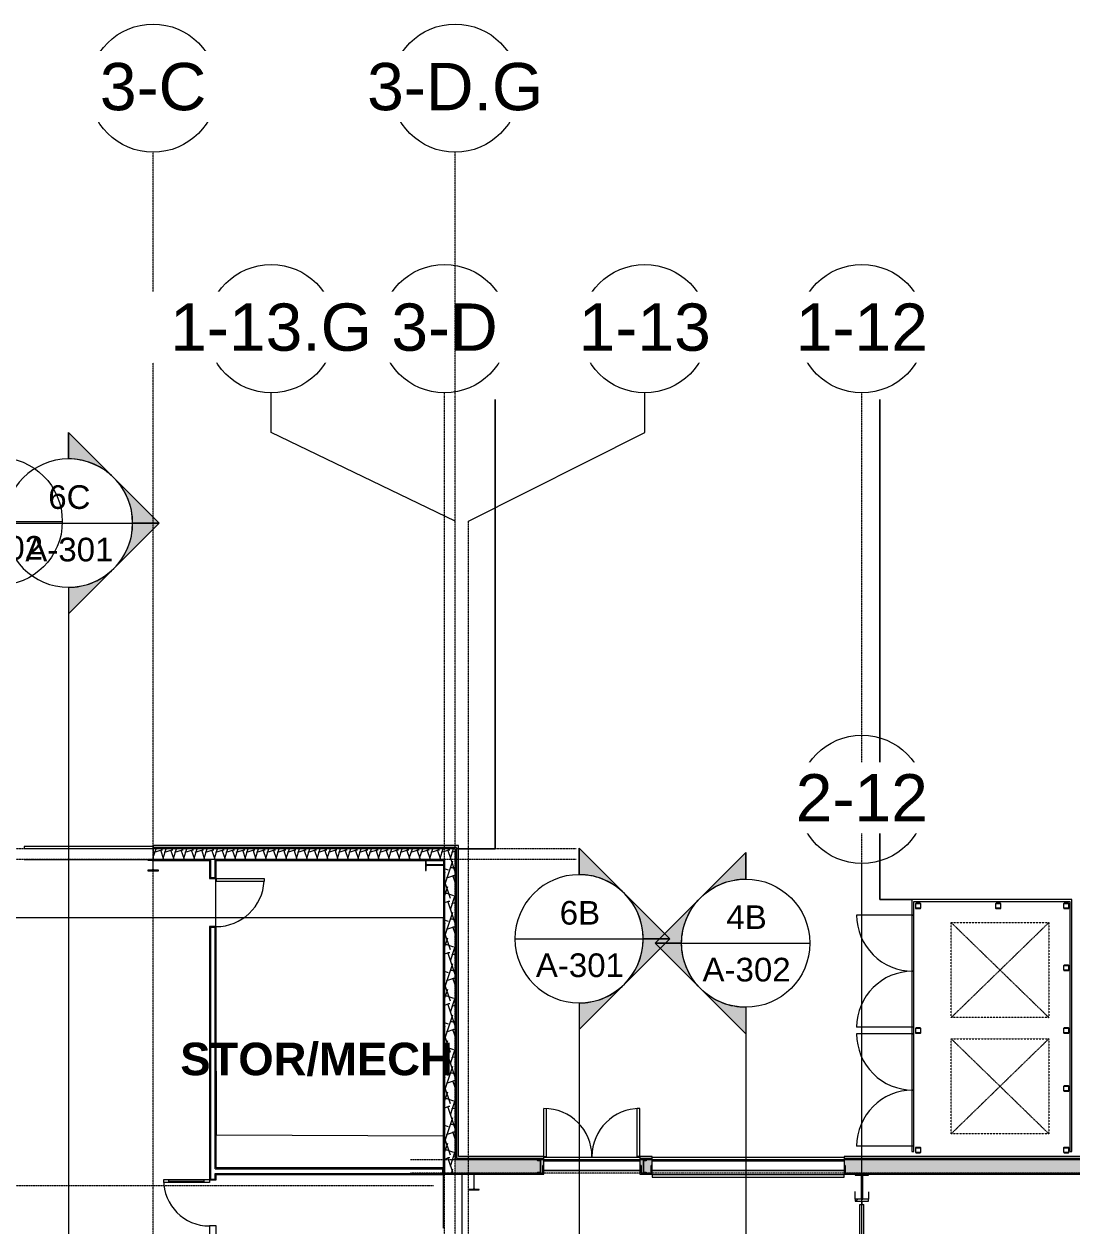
# Model space of a CAD drawing. Header units: inches. Extents: x 25369 to 33163, y -23509 to -20274.
# Drawn here: x 28390 to 29174, y -21174 to -20274 of the extents above; entities that cross this region are included whole.
import ezdxf

# ---------------------------------------------------------------- set-up
doc = ezdxf.new("R2010")
doc.units = ezdxf.units.IN
doc.header["$MEASUREMENT"] = 0
doc.linetypes.add('Grid Line 1_2_', pattern=[0.875, 0.5, -0.125, 0.125, -0.125])
doc.linetypes.add('Hidden 1_8_', pattern=[0.1875, 0.125, -0.0625])
for name, color, linetype, lineweight in [('A-AREA', 32, 'Continuous', 9), ('A-DETL-HDLN', 90, 'Hidden 1_8_', 9), ('A-DOOR', 31, 'Continuous', 9), ('A-DOOR-GLAZ', 31, 'Continuous', 15), ('A-FLOR', 192, 'Continuous', 9), ('A-FLOR-HRAL', 11, 'Continuous', 9), ('A-WALL', 113, 'Continuous', 9), ('A-WALL-PATT', 111, 'Continuous', 25), ('C-TOPO', 7, 'Continuous', 9), ('EOP-PR', 4, 'Continuous', 13), ('G-ANNO-SYMB', 111, 'Continuous', 9), ('I-WALL', 2, 'Continuous', 9), ('L-SITE-WALL', 31, 'Continuous', 9), ('M-AREA-IDEN', 171, 'Continuous', 9), ('S-BEAM', 12, 'Continuous', 9), ('S-COLS', 52, 'Continuous', 9), ('S-GRID', 1, 'Continuous', 9), ('S-GRID-IDEN', 1, 'Continuous', 9)]:
    doc.layers.add(name, color=color, linetype=linetype, lineweight=lineweight)
doc.styles.add('Arial', font='arial.ttf', dxfattribs={"height": 35.407186})
doc.styles.add('Arial_1', font='arial.ttf', dxfattribs={"height": 17.703593})
doc.styles.add('Arial_B', font='arialbd.ttf', dxfattribs={"height": 24.354149})
pattern_1 = [(161.57, (5932.064, 0.96), (-7.6802237, -0.0009796), [0, -54.643, 6.067, 0]), (18.43, (5930.144, 0.96), (-7.6802237, 0.0009796), [0, -54.643, 6.067, 0]), (108.43, (5932.064, 0.96), (3.8382953, -19.20136532), [18.211, -42.499]), (71.57, (5930.144, 0.96), (3.8382953, 19.20136532), [18.211, -42.499])]
pattern_2 = [(0, (5931.104, 0), (0, 24), []), (90, (5931.104, 0), (-24, 1e-15), [])]
pattern_3 = [(45, (5931.104, 0), (-19.00703, 19.00703), []), (45, (5931.104, 28.8), (-19.00703, 19.00703), [])]
pattern_4 = [(0, (5931.104, 0), (61.44, 15.36), [2.534, -43.546, 2.534, -43.546, -245.76]), (0, (5931.104, 0), (61.44, 15.36), [-92.16, 2.534, -89.626, 2.534, -43.546, -107.52]), (0, (5931.104, 0), (61.44, 15.36), [-230.4, 2.534, -28.186, 2.534, -74.266]), (120, (5954.144, 7.68), (-44.02215, 45.528601), [2.534, -43.546, 2.534, -43.546, -245.76]), (120, (5954.144, 7.68), (-44.02215, 45.528601), [-92.16, 2.534, -89.626, 2.534, -43.546, -107.52]), (120, (5954.144, 7.68), (-44.02215, 45.528601), [-230.4, 2.534, -28.186, 2.534, -74.266]), (240, (5961.824, 38.4), (-17.41785, -60.888601), [2.534, -43.546, 2.534, -43.546, -245.76]), (240, (5961.824, 38.4), (-17.41785, -60.888601), [-92.16, 2.534, -89.626, 2.534, -43.546, -107.52]), (240, (5961.824, 38.4), (-17.41785, -60.888601), [-230.4, 2.534, -28.186, 2.534, -74.266])]
pattern_5 = [(225, (29016.994, -22360.053), (19.00703, -19.00703), []), (225, (29016.994, -22388.853), (19.00703, -19.00703), [])]

# ---------------------------------------------------------------- blocks, each defined once
blk = doc.blocks.new('Struct_Xcel_Sports Complex_rvt-2-Overall Floor Plan')
at = {"layer": 'A-FLOR', "color": 8}
for p, q in [((22602.62, -21105.85), (22602.22, -20913.62)), ((22772.64, -21106.56), (22602.62, -21105.85)), ((22847.77, -21132.3), (22919.77, -21132.3)), ((22928.77, -21132.3), (23072.77, -21132.3))]:
    blk.add_line(p, q, dxfattribs=at)
at = {"layer": 'L-SITE-WALL', "color": 8}
for p, q in [((22847.77, -21124.3), (22919.77, -21124.3)), ((22928.77, -21124.3), (23072.77, -21124.3)), ((22919.77, -21132.3), (22847.77, -21132.3)), ((23072.77, -21132.3), (22928.77, -21132.3))]:
    blk.add_line(p, q, dxfattribs=at)
blk = doc.blocks.new('Single-Glass 1 - 2_  10 7_16_ x96_-1573759-Overall Floor Plan')
at = {"layer": 'A-DOOR', "color": 7, "lineweight": 13}
for p, q in [((15.21875, 32.875), (15.21875, 36.875)), ((17.21875, 36.875), (15.21875, 36.875)), ((17.21875, 32.875), (17.21875, 36.875)), ((15.21875, 32.875), (17.21875, 32.875)), ((15.21875, 6.4375), (17.21875, 6.4375)), ((15.21875, 2.4375), (15.21875, 6.4375)), ((17.21875, 2.4375), (15.21875, 2.4375)), ((17.21875, 2.4375), (17.21875, 6.4375))]:
    blk.add_line(p, q, dxfattribs=at)
at = {"layer": 'A-DOOR', "color": 8}
for p, q in [((15.21875, 6.4375), (15.21875, 32.875)), ((17.21875, 6.4375), (17.21875, 32.875))]:
    blk.add_line(p, q, dxfattribs=at)
blk.add_arc((17.21875, 2.4375), 34.4375, 90, 180, dxfattribs=at)
at = {"layer": 'A-DOOR-GLAZ', "color": 7, "lineweight": 13}
blk.add_line((16.21875, 32.875), (16.21875, 6.4375), dxfattribs=at)
blk = doc.blocks.new('Single-Flush - 36_ x 84_-1318930-Overall Floor Plan')
at = {"layer": 'A-DOOR', "color": 7, "lineweight": 13}
for p, q in [((16, -2.44), (16, -38.45)), ((18, -2.44), (16, -2.44)), ((18, -2.44), (18, -38.45)), ((18, -38.45), (16, -38.45))]:
    blk.add_line(p, q, dxfattribs=at)
at = {"layer": 'A-DOOR', "color": 8}
blk.add_arc((18, -2.44), 36.07, 180, 266.82115, dxfattribs=at)
blk = doc.blocks.new('Double-Flush - 72_ x 96_-983185-Overall Floor Plan')
at = {"layer": 'A-DOOR', "color": 7, "lineweight": 13}
for p, q in [((-36, -6.63), (-36, -42.63)), ((-36, -6.63), (-34, -6.63)), ((-34, -6.63), (-34, -42.63)), ((34, -6.63), (34, -42.57)), ((36, -6.63), (34, -6.63)), ((36, -6.63), (36, -42.63)), ((-36, -42.63), (-34, -42.63))]:
    blk.add_line(p, q, dxfattribs=at)
at = {"layer": 'A-DOOR', "color": 8}
for centre, start, end in [((-36, -6.63), 270, 360), ((36, -6.63), 180, 270)]:
    blk.add_arc(centre, 36, start, end, dxfattribs=at)
blk = doc.blocks.new('overhead door - one-983186-Overall Floor Plan')
at = {"layer": 'A-DOOR', "color": 7, "lineweight": 13}
for p, q in [((72, -7), (-72, -7)), ((-72, -7), (-72, -8.75)), ((-72, -8.75), (72, -8.75)), ((72, -8.75), (72, -7))]:
    blk.add_line(p, q, dxfattribs=at)
blk = doc.blocks.new('Top Rail Type - Top Rail_Internal_-939601-Overall Floor Plan')
at = {"layer": 'A-FLOR-HRAL', "color": 8}
for p, q in [((23084.37, -21157.7), (23087.41, -21157.7)), ((23084.37, -21253.73), (23084.37, -21157.7)), ((23087.41, -21255.66), (23087.41, -21157.7))]:
    blk.add_line(p, q, dxfattribs=at)
blk = doc.blocks.new('dumpster door - one-1001559-Overall Floor Plan')
at = {"layer": 'A-DOOR', "color": 7, "lineweight": 13}
for p, q in [((-42, 0.5), (42, 0.5)), ((-42, 0), (-42, -42)), ((42, 0), (42, -42)), ((42, -0.5), (-42, -0.5))]:
    blk.add_line(p, q, dxfattribs=at)
for centre, start, end in [((-42, 0), 270, 0), ((42, 0), 180, 270)]:
    blk.add_arc(centre, 42, start, end, dxfattribs=at)
blk = doc.blocks.new('HSS-Hollow Structural Section-Column - HSS4X4X1_4-1001889-Overall Floor Plan')
at = {"layer": 'S-COLS'}
h = blk.add_hatch(dxfattribs=at)
h.set_pattern_fill('FP_23', color=8, style=0, pattern_type=2)
h.set_pattern_definition([(225, (29059.09, -21116.928), (19.00703, -19.00703), []), (225, (29059.09, -21145.728), (19.00703, -19.00703), [])])
h.paths.add_polyline_path([(-1.53, 2), (-1.86, 1.86), (-2, 1.53), (-2, -1.53), (-1.86, -1.86), (-1.53, -2), (1.53, -2), (1.86, -1.86), (2, -1.53), (2, 1.53), (1.86, 1.86), (1.53, 2)], flags=0)
h.paths.add_polyline_path([(-1.53, 1.77), (1.7, 1.7), (1.77, 1.53), (1.7, -1.7), (1.53, -1.77), (-1.7, -1.7), (-1.77, -1.53), (-1.7, 1.7)], flags=0)
at = {"layer": 'S-COLS', "color": 7, "lineweight": 13}
for p, q in [((-2, 1.53), (-2, -1.53)), ((-1.77, -1.53), (-1.77, 1.53)), ((1.53, 2), (-1.53, 2)), ((-1.53, 1.77), (1.53, 1.77)), ((1.77, 1.53), (1.77, -1.53)), ((2, -1.53), (2, 1.53)), ((1.53, -1.77), (-1.53, -1.77)), ((-1.53, -2), (1.53, -2))]:
    blk.add_line(p, q, dxfattribs=at)
for centre, radius, start, end in [((-1.53, 1.53), 0.466, 90, 180), ((-1.53, 1.53), 0.233, 90, 180), ((1.53, 1.53), 0.466, 360, 90), ((1.53, 1.53), 0.233, 0, 90), ((-1.53, -1.53), 0.466, 180, 270), ((-1.53, -1.53), 0.233, 180, 270), ((1.53, -1.53), 0.233, 270, 360), ((1.53, -1.53), 0.466, 270, 360)]:
    blk.add_arc(centre, radius, start, end, dxfattribs=at)
blk = doc.blocks.new('HSS-Hollow Structural Section-Column - HSS4X4X1_4-V17-Overall Floor Plan')
at = {"layer": 'S-COLS', "color": 7, "lineweight": 13}
for p, q in [((-2, 1.534), (-2, -1.534)), ((-1.767, -1.534), (-1.767, 1.534)), ((1.534, 2), (-1.534, 2)), ((-1.534, 1.767), (1.534, 1.767)), ((1.767, 1.534), (1.767, -1.534)), ((2, -1.534), (2, 1.534)), ((1.534, -1.767), (-1.534, -1.767)), ((-1.534, -2), (1.534, -2))]:
    blk.add_line(p, q, dxfattribs=at)
for centre, radius, start, end in [((-1.534, 1.534), 0.466, 90, 180), ((-1.534, 1.534), 0.233, 90, 180), ((1.534, 1.534), 0.466, 360, 90), ((1.534, 1.534), 0.233, 0, 90), ((-1.534, -1.534), 0.466, 180, 270), ((-1.534, -1.534), 0.233, 180, 270), ((1.534, -1.534), 0.233, 270, 360), ((1.534, -1.534), 0.466, 270, 360)]:
    blk.add_arc(centre, radius, start, end, dxfattribs=at)
blk = doc.blocks.new('HSS-Hollow Structural Section-Column - HSS4X4X1_4-V18-Overall Floor Plan')
at = {"layer": 'S-COLS', "color": 7, "lineweight": 13}
for p, q in [((-2, 1.534), (-2, -1.534)), ((-1.767, -1.534), (-1.767, 1.534)), ((1.534, 2), (-1.534, 2)), ((-1.534, 1.767), (1.534, 1.767)), ((1.767, 1.534), (1.767, -1.534)), ((2, -1.534), (2, 1.534)), ((1.534, -1.767), (-1.534, -1.767)), ((-1.534, -2), (1.534, -2))]:
    blk.add_line(p, q, dxfattribs=at)
for centre, radius, start, end in [((-1.534, 1.534), 0.466, 90, 180), ((-1.534, 1.534), 0.233, 90, 180), ((1.534, 1.534), 0.466, 360, 90), ((1.534, 1.534), 0.233, 0, 90), ((-1.534, -1.534), 0.466, 180, 270), ((-1.534, -1.534), 0.233, 180, 270), ((1.534, -1.534), 0.233, 270, 360), ((1.534, -1.534), 0.466, 270, 360)]:
    blk.add_arc(centre, radius, start, end, dxfattribs=at)
blk = doc.blocks.new('HSS-Hollow Structural Section-Column - HSS4X4X1_4-V19-Overall Floor Plan')
at = {"layer": 'S-COLS', "color": 7, "lineweight": 13}
for p, q in [((-2, 1.534), (-2, -1.534)), ((-1.767, -1.534), (-1.767, 1.534)), ((1.534, 2), (-1.534, 2)), ((-1.534, 1.767), (1.534, 1.767)), ((1.767, 1.534), (1.767, -1.534)), ((2, -1.534), (2, 1.534)), ((1.534, -1.767), (-1.534, -1.767)), ((-1.534, -2), (1.534, -2))]:
    blk.add_line(p, q, dxfattribs=at)
for centre, radius, start, end in [((-1.534, 1.534), 0.466, 90, 180), ((-1.534, 1.534), 0.233, 90, 180), ((1.534, 1.534), 0.466, 360, 90), ((1.534, 1.534), 0.233, 0, 90), ((-1.534, -1.534), 0.466, 180, 270), ((-1.534, -1.534), 0.233, 180, 270), ((1.534, -1.534), 0.233, 270, 360), ((1.534, -1.534), 0.466, 270, 360)]:
    blk.add_arc(centre, radius, start, end, dxfattribs=at)
blk = doc.blocks.new('HSS-Hollow Structural Section-Column - HSS4X4X1_4-V20-Overall Floor Plan')
at = {"layer": 'S-COLS', "color": 7, "lineweight": 13}
for p, q in [((-2, 1.534), (-2, -1.534)), ((-1.767, -1.534), (-1.767, 1.534)), ((1.534, 2), (-1.534, 2)), ((-1.534, 1.767), (1.534, 1.767)), ((1.767, 1.534), (1.767, -1.534)), ((2, -1.534), (2, 1.534)), ((1.534, -1.767), (-1.534, -1.767)), ((-1.534, -2), (1.534, -2))]:
    blk.add_line(p, q, dxfattribs=at)
for centre, radius, start, end in [((-1.534, 1.534), 0.466, 90, 180), ((-1.534, 1.534), 0.233, 90, 180), ((1.534, 1.534), 0.466, 360, 90), ((1.534, 1.534), 0.233, 0, 90), ((-1.534, -1.534), 0.466, 180, 270), ((-1.534, -1.534), 0.233, 180, 270), ((1.534, -1.534), 0.233, 270, 360), ((1.534, -1.534), 0.466, 270, 360)]:
    blk.add_arc(centre, radius, start, end, dxfattribs=at)
blk = doc.blocks.new('HSS-Hollow Structural Section-Column - HSS4X4X1_4-V21-Overall Floor Plan')
at = {"layer": 'S-COLS'}
h = blk.add_hatch(dxfattribs=at)
h.set_pattern_fill('FP_24', color=8, style=0, pattern_type=2)
h.set_pattern_definition([(225, (29170.09, -20934.178), (19.00703, -19.00703), []), (225, (29170.09, -20962.978), (19.00703, -19.00703), [])])
h.paths.add_polyline_path([(-1.53, 2), (-1.86, 1.86), (-2, 1.53), (-2, -1.53), (-1.86, -1.86), (-1.53, -2), (1.53, -2), (1.86, -1.86), (2, -1.53), (2, 1.53), (1.86, 1.86), (1.53, 2)], flags=0)
h.paths.add_polyline_path([(-1.53, 1.77), (1.7, 1.7), (1.77, 1.53), (1.7, -1.7), (1.53, -1.77), (-1.7, -1.7), (-1.77, -1.53), (-1.7, 1.7)], flags=0)
at = {"layer": 'S-COLS', "color": 7, "lineweight": 13}
for p, q in [((-2, 1.53), (-2, -1.53)), ((-1.77, -1.53), (-1.77, 1.53)), ((1.53, 2), (-1.53, 2)), ((-1.53, 1.77), (1.53, 1.77)), ((1.77, 1.53), (1.77, -1.53)), ((2, -1.53), (2, 1.53)), ((1.53, -1.77), (-1.53, -1.77)), ((-1.53, -2), (1.53, -2))]:
    blk.add_line(p, q, dxfattribs=at)
for centre, radius, start, end in [((-1.53, 1.53), 0.466, 90, 180), ((-1.53, 1.53), 0.233, 90, 180), ((1.53, 1.53), 0.466, 360, 90), ((1.53, 1.53), 0.233, 0, 90), ((-1.53, -1.53), 0.466, 180, 270), ((-1.53, -1.53), 0.233, 180, 270), ((1.53, -1.53), 0.233, 270, 360), ((1.53, -1.53), 0.466, 270, 360)]:
    blk.add_arc(centre, radius, start, end, dxfattribs=at)
blk = doc.blocks.new('HSS-Hollow Structural Section-Column - HSS4X4X1_4-V22-Overall Floor Plan')
at = {"layer": 'S-COLS', "color": 7, "lineweight": 13}
for p, q in [((-2, 1.534), (-2, -1.534)), ((-1.767, -1.534), (-1.767, 1.534)), ((1.534, 2), (-1.534, 2)), ((-1.534, 1.767), (1.534, 1.767)), ((1.767, 1.534), (1.767, -1.534)), ((2, -1.534), (2, 1.534)), ((1.534, -1.767), (-1.534, -1.767)), ((-1.534, -2), (1.534, -2))]:
    blk.add_line(p, q, dxfattribs=at)
for centre, radius, start, end in [((-1.534, 1.534), 0.466, 90, 180), ((-1.534, 1.534), 0.233, 90, 180), ((1.534, 1.534), 0.466, 360, 90), ((1.534, 1.534), 0.233, 0, 90), ((-1.534, -1.534), 0.466, 180, 270), ((-1.534, -1.534), 0.233, 180, 270), ((1.534, -1.534), 0.233, 270, 360), ((1.534, -1.534), 0.466, 270, 360)]:
    blk.add_arc(centre, radius, start, end, dxfattribs=at)
blk = doc.blocks.new('HSS-Hollow Structural Section-Column - HSS4X4X1_4-V23-Overall Floor Plan')
at = {"layer": 'S-COLS'}
h = blk.add_hatch(dxfattribs=at)
h.set_pattern_fill('FP_25', color=8, style=0, pattern_type=2)
h.set_pattern_definition([(225, (29170.09, -20980.553), (19.00703, -19.00703), []), (225, (29170.09, -21009.353), (19.00703, -19.00703), [])])
h.paths.add_polyline_path([(-1.53, 2), (-1.86, 1.86), (-2, 1.53), (-2, -1.53), (-1.86, -1.86), (-1.53, -2), (1.53, -2), (1.86, -1.86), (2, -1.53), (2, 1.53), (1.86, 1.86), (1.53, 2)], flags=0)
h.paths.add_polyline_path([(1.53, 1.77), (1.7, 1.7), (1.77, 1.53), (1.7, -1.7), (1.53, -1.77), (-1.7, -1.7), (-1.77, -1.53), (-1.7, 1.7), (-1.53, 1.77)], flags=0)
at = {"layer": 'S-COLS', "color": 7, "lineweight": 13}
for p, q in [((-2, 1.53), (-2, -1.53)), ((-1.77, -1.53), (-1.77, 1.53)), ((1.53, 2), (-1.53, 2)), ((-1.53, 1.77), (1.53, 1.77)), ((1.77, 1.53), (1.77, -1.53)), ((2, -1.53), (2, 1.53)), ((1.53, -1.77), (-1.53, -1.77)), ((-1.53, -2), (1.53, -2))]:
    blk.add_line(p, q, dxfattribs=at)
for centre, radius, start, end in [((-1.53, 1.53), 0.466, 90, 180), ((-1.53, 1.53), 0.233, 90, 180), ((1.53, 1.53), 0.466, 360, 90), ((1.53, 1.53), 0.233, 0, 90), ((-1.53, -1.53), 0.466, 180, 270), ((-1.53, -1.53), 0.233, 180, 270), ((1.53, -1.53), 0.233, 270, 360), ((1.53, -1.53), 0.466, 270, 360)]:
    blk.add_arc(centre, radius, start, end, dxfattribs=at)
blk = doc.blocks.new('HSS-Hollow Structural Section-Column - HSS4X4X1_4-V24-Overall Floor Plan')
at = {"layer": 'S-COLS', "color": 7, "lineweight": 13}
for p, q in [((-2, 1.534), (-2, -1.534)), ((-1.767, -1.534), (-1.767, 1.534)), ((1.534, 2), (-1.534, 2)), ((-1.534, 1.767), (1.534, 1.767)), ((1.767, 1.534), (1.767, -1.534)), ((2, -1.534), (2, 1.534)), ((1.534, -1.767), (-1.534, -1.767)), ((-1.534, -2), (1.534, -2))]:
    blk.add_line(p, q, dxfattribs=at)
for centre, radius, start, end in [((-1.534, 1.534), 0.466, 90, 180), ((-1.534, 1.534), 0.233, 90, 180), ((1.534, 1.534), 0.466, 360, 90), ((1.534, 1.534), 0.233, 0, 90), ((-1.534, -1.534), 0.466, 180, 270), ((-1.534, -1.534), 0.233, 180, 270), ((1.534, -1.534), 0.233, 270, 360), ((1.534, -1.534), 0.466, 270, 360)]:
    blk.add_arc(centre, radius, start, end, dxfattribs=at)
blk = doc.blocks.new('columns and girder2 - one-V33-Overall Floor Plan')
at = {"layer": 'S-BEAM'}
h = blk.add_hatch(dxfattribs=at)
h.set_pattern_fill('FP_35', color=8, style=0, pattern_type=2)
h.set_pattern_definition(pattern_5)
h.paths.add_polyline_path([(-5, -0.5), (-5, -2), (5, -2), (5, -0.5)], flags=0)
h.paths.add_polyline_path([(-5, -17.03), (-5, -18.55), (5, -18.55), (5, -17.03)], flags=0)
h.paths.add_polyline_path([(5, -1204.89), (-5, -1204.89), (-5, -1206.4), (5, -1206.4)], flags=0)
h.paths.add_polyline_path([(5, -1224.25), (-5, -1224.25), (-5, -1225), (5, -1225)], flags=0)
h = blk.add_hatch(dxfattribs=at)
h.set_pattern_fill('FP_35', color=8, style=0, pattern_type=2)
h.set_pattern_definition(pattern_5)
h.paths.add_polyline_path([(0.62, -2), (-0.63, -2), (-0.63, -17.03), (0.62, -17.03)], flags=0)
h.paths.add_polyline_path([(-0.63, -1206.4), (-0.63, -1224.25), (0.62, -1224.25), (0.62, -1206.4)], flags=0)
at = {"layer": 'S-BEAM', "color": 7, "lineweight": 13}
for p, q in [((5, -1204.89), (-5, -1204.89)), ((-5, -1204.89), (-5, -1206.4)), ((5, -1206.4), (5, -1204.89)), ((-5, -1206.4), (5, -1206.4)), ((0.62, -1206.4), (-0.63, -1206.4)), ((-0.63, -1206.4), (-0.63, -1224.25)), ((0.62, -1224.25), (0.62, -1206.4)), ((5, -1224.25), (-5, -1224.25)), ((-5, -1224.25), (-5, -1225)), ((-0.63, -1224.25), (0.62, -1224.25)), ((5, -1225), (5, -1224.25))]:
    blk.add_line(p, q, dxfattribs=at)
at = {"layer": 'S-BEAM', "color": 8}
for p, q in [((-5, -1211.89), (-5, -1206.4)), ((5, -1206.4), (5, -1212.01))]:
    blk.add_line(p, q, dxfattribs=at)
blk = doc.blocks.new('Girt_C - 8_D-1405501-Overall Floor Plan')
at = {"layer": 'S-BEAM', "color": 8}
for p, q in [((22555.27, -20891.55), (22458.52, -20891.55)), ((22458.52, -20899.55), (22551.14, -20899.55))]:
    blk.add_line(p, q, dxfattribs=at)
blk = doc.blocks.new('Grid - Grid Head - Circle-14747-Overall Floor Plan')
at = {"layer": 'S-GRID-IDEN'}
blk.add_circle((0, 0), 0.25, dxfattribs=at)
blk = doc.blocks.new('Section - Section Head - Filled-1526-Overall Floor Plan')
at = {"layer": 'G-ANNO-SYMB'}
h = blk.add_hatch(color=256, dxfattribs=at)
edge = h.paths.add_edge_path(flags=0)
edge.add_line((-0.4268, 0.1768), (-0.25, 0.3536))
edge.add_line((-0.25, 0.3536), (-0.25, 0.25))
edge.add_arc((-0.25, 0), 0.25, 90, 135)
h = blk.add_hatch(color=256, dxfattribs=at)
edge = h.paths.add_edge_path(flags=0)
edge.add_arc((-0.25, 0), 0.25, 45, 90)
edge.add_line((-0.25, 0.25), (-0.25, 0.3536))
edge.add_line((-0.25, 0.3536), (-0.0732, 0.1768))
h = blk.add_hatch(color=256, dxfattribs=at)
edge = h.paths.add_edge_path(flags=0)
edge.add_arc((-0.25, 0), 0.2503, 137.9216, 180)
edge.add_line((-0.5003, 0), (-0.6036, 0))
edge.add_line((-0.6036, 0), (-0.4358, 0.1678))
h = blk.add_hatch(color=256, dxfattribs=at)
edge = h.paths.add_edge_path(flags=0)
edge.add_line((-0.0642, 0.1678), (0.1036, 0))
edge.add_line((0.1036, 0), (0.0003, 0))
edge.add_arc((-0.25, 0), 0.2503, 0, 42.0784)
for p, q in [((-0.25, 0.3536), (-0.6036, 0)), ((-0.25, 0.3536), (-0.4268, 0.1768)), ((-0.25, 0.3536), (0.1036, 0)), ((-0.25, 0.25), (-0.25, 0.3536)), ((-0.0732, 0.1768), (-0.25, 0.3536)), ((-0.25, 0.3536), (-0.25, 0.25)), ((-0.4358, 0.1678), (-0.6036, 0)), ((0.1036, 0), (-0.0642, 0.1678)), ((-0.6036, 0), (-0.5003, 0)), ((0.0003, 0), (0.1036, 0)), ((-0.5, 0), (-0.6036, 0)), ((0, 0), (0.1036, 0))]:
    blk.add_line(p, q, dxfattribs=at)
for radius, start, end in [(0.25, 360, 180), (0.25, 90, 135), (0.25, 45, 90), (0.2503, 137.9216, 180), (0.2503, 0, 42.0784), (0.25, 180, 360)]:
    blk.add_arc((-0.25, 0), radius, start, end, dxfattribs=at)

msp = doc.modelspace()

# ---------------------------------------------------------------- hatches: boundary and pattern name
at = {"layer": 'A-WALL-PATT', "lineweight": 9}
h = msp.add_hatch(dxfattribs=at)
h.set_pattern_fill('FP_21', color=8, style=0, pattern_type=2)
h.set_pattern_definition(pattern_2)
h.paths.add_polyline_path([(28486.37, -20891.55), (28713.49, -20891.55), (28713.49, -20890.55), (28486.37, -20890.55)], flags=0)
h = msp.add_hatch(dxfattribs=at)
h.set_pattern_fill('FP_18', color=8, style=0, pattern_type=2)
h.set_pattern_definition(pattern_1)
h.paths.add_polyline_path([(28486.37, -20899.55), (28712.49, -20899.55), (28712.49, -20891.55), (28486.37, -20891.55)], flags=0)
h = msp.add_hatch(dxfattribs=at)
h.set_pattern_fill('FP_21', color=8, style=0, pattern_type=2)
h.set_pattern_definition(pattern_2)
h.paths.add_polyline_path([(28713.49, -21135.05), (28713.49, -21134.3), (28712.49, -21134.3), (28712.49, -21135.05)], flags=0)
h.paths.add_polyline_path([(28712.49, -21124.3), (28713.49, -21124.3), (28713.49, -20891.55), (28712.49, -20891.55), (28712.49, -21116.68)], flags=0)
h = msp.add_hatch(dxfattribs=at)
h.set_pattern_fill('FP_17', color=8, style=0, pattern_type=2)
h.set_pattern_definition(pattern_4)
h.paths.add_polyline_path([(28528.5, -21475.55), (28529.13, -21475.55), (28529.13, -21423.68), (28530.94, -21423.68), (28530.94, -21423.05), (28528.5, -21423.05)], flags=0)
h.paths.add_polyline_path([(28530.94, -21391.05), (28530.94, -21390.43), (28529.13, -21390.43), (28529.13, -21174.4), (28530.94, -21174.4), (28530.94, -21173.77), (28528.5, -21173.77), (28528.5, -21391.05)], flags=0)
h.paths.add_polyline_path([(28530.94, -21139.33), (28530.94, -21138.71), (28529.13, -21138.71), (28529.13, -20950.24), (28530.94, -20950.24), (28530.94, -20949.62), (28528.5, -20949.62), (28528.5, -21139.33)], flags=0)
h.paths.add_polyline_path([(28530.94, -20913.62), (28530.94, -20912.99), (28529.13, -20912.99), (28529.13, -20899.55), (28528.5, -20899.55), (28528.5, -20913.62)], flags=0)
h = msp.add_hatch(dxfattribs=at)
h.set_pattern_fill('FP_17', color=8, style=0, pattern_type=2)
h.set_pattern_definition(pattern_4)
h.paths.add_polyline_path([(28533.38, -21475.55), (28533.38, -21423.05), (28530.94, -21423.05), (28530.94, -21423.68), (28532.75, -21423.68), (28532.75, -21475.55)], flags=0)
h.paths.add_polyline_path([(28530.94, -21391.05), (28533.38, -21391.05), (28533.38, -21341.18), (28532.75, -21341.18), (28532.75, -21390.43), (28530.94, -21390.43)], flags=0)
h.paths.add_polyline_path([(28533.38, -21337.55), (28533.38, -21203.18), (28532.75, -21203.18), (28532.75, -21337.55)], flags=0)
h.paths.add_polyline_path([(28532.75, -21199.55), (28533.38, -21199.55), (28533.38, -21173.77), (28530.94, -21173.77), (28530.94, -21174.4), (28532.75, -21174.4), (28532.75, -21174.78)], flags=0)
h.paths.add_polyline_path([(28533.38, -21139.33), (28533.38, -21134.55), (28532.75, -21134.55), (28532.75, -21138.71), (28530.94, -21138.71), (28530.94, -21139.33)], flags=0)
h.paths.add_polyline_path([(28533.38, -21130.93), (28533.38, -20949.62), (28530.94, -20949.62), (28530.94, -20950.24), (28532.75, -20950.24), (28532.75, -21130.93)], flags=0)
h.paths.add_polyline_path([(28530.94, -20913.62), (28533.38, -20913.62), (28533.38, -20899.55), (28532.75, -20899.55), (28532.75, -20912.99), (28530.94, -20912.99)], flags=0)
h = msp.add_hatch(dxfattribs=at)
h.set_pattern_fill('FP_18', color=8, style=0, pattern_type=2)
h.set_pattern_definition(pattern_1)
h.paths.add_polyline_path([(28712.49, -21134.3), (28712.49, -20899.55), (28704.49, -20899.55), (28704.49, -21134.3)], flags=0)
h = msp.add_hatch(dxfattribs=at)
h.set_pattern_fill('FP_18', color=8, style=0, pattern_type=2)
h.set_pattern_definition(pattern_1)
h.paths.add_polyline_path([(29557.84, -21134.3), (31863.12, -21134.3), (31863.12, -21128.43), (31863.87, -21128.43), (31863.87, -21124.3), (29003.87, -21124.3), (29003.87, -21128.43), (29004.62, -21128.43), (29004.62, -21134.3), (29487.66, -21134.3)], flags=0)
h.paths.add_polyline_path([(28712.49, -21134.3), (28778.12, -21134.3), (28778.12, -21128.43), (28778.87, -21128.43), (28778.87, -21124.3), (28712.49, -21124.3), (28712.49, -21126.36)], flags=0)
h.paths.add_polyline_path([(31911.37, -21134.3), (31911.37, -21124.3), (31899.87, -21124.3), (31899.87, -21128.43), (31900.62, -21128.43), (31900.62, -21134.3), (31909.06, -21134.3)], flags=0)
h.paths.add_polyline_path([(28851.62, -21134.3), (28859.12, -21134.3), (28859.12, -21128.43), (28859.87, -21128.43), (28859.87, -21124.3), (28850.87, -21124.3), (28850.87, -21128.43), (28851.62, -21128.43)], flags=0)
h = msp.add_hatch(dxfattribs=at)
h.set_pattern_fill('FP_21', color=8, style=0, pattern_type=2)
h.set_pattern_definition(pattern_2)
h.paths.add_polyline_path([(28713.49, -21124.3), (28778.87, -21124.3), (28778.87, -21123.3), (28713.49, -21123.3)], flags=0)
h.paths.add_polyline_path([(31911.37, -21124.3), (31912.12, -21124.3), (31912.12, -21123.3), (31899.87, -21123.3), (31899.87, -21124.3), (31909.06, -21124.3)], flags=0)
h.paths.add_polyline_path([(28859.87, -21124.3), (28859.87, -21123.3), (28850.87, -21123.3), (28850.87, -21124.3)], flags=0)
h.paths.add_polyline_path([(31733.59, -21124.3), (31863.87, -21124.3), (31863.87, -21123.3), (29003.87, -21123.3), (29003.87, -21124.3), (31172.11, -21124.3)], flags=0)
h = msp.add_hatch(dxfattribs=at)
h.set_pattern_fill('FP_17', color=8, style=0, pattern_type=2)
h.set_pattern_definition(pattern_4)
h.paths.add_polyline_path([(28703.12, -21130.93), (28703.74, -21130.93), (28703.74, -21130.3), (28533.38, -21130.3), (28533.38, -21130.93), (28698.07, -21130.93)], flags=0)
at = {"layer": 'S-COLS'}
h = msp.add_hatch(dxfattribs=at)
h.set_pattern_fill('FP_15', color=8, style=0, pattern_type=2)
h.set_pattern_definition(pattern_3)
h.paths.add_polyline_path([(28490.24, -20907.8), (28490.24, -20907.37), (28487.08, -20907.37), (28486.59, -20907.17), (28486.39, -20906.68), (28486.39, -20900.68), (28486.59, -20900.19), (28487.08, -20899.99), (28490.24, -20899.99), (28490.24, -20899.55), (28482.24, -20899.55), (28482.24, -20899.99), (28485.41, -20899.99), (28485.9, -20900.19), (28486.1, -20900.68), (28486.1, -20906.68), (28485.9, -20907.17), (28485.41, -20907.37), (28482.24, -20907.37), (28482.24, -20907.8)], flags=0)
h = msp.add_hatch(dxfattribs=at)
h.set_pattern_fill('FP_15', color=8, style=0, pattern_type=2)
h.set_pattern_definition(pattern_3)
h.paths.add_polyline_path([(28704.06, -20907.55), (28704.49, -20907.55), (28704.49, -20899.55), (28704.06, -20899.55), (28704.06, -20902.72), (28703.86, -20903.21), (28703.37, -20903.41), (28691.37, -20903.41), (28690.88, -20903.21), (28690.68, -20902.72), (28690.68, -20899.55), (28690.24, -20899.55), (28690.24, -20907.55), (28690.68, -20907.55), (28690.68, -20904.39), (28690.88, -20903.9), (28691.37, -20903.7), (28703.37, -20903.7), (28703.86, -20903.9), (28704.06, -20904.39)], flags=0)
h = msp.add_hatch(dxfattribs=at)
h.set_pattern_fill('FP_15', color=8, style=0, pattern_type=2)
h.set_pattern_definition(pattern_3)
h.paths.add_polyline_path([(28856.01, -21134.3), (28855.88, -21133.99), (28855.57, -21133.87), (28853.64, -21133.56), (28853.64, -21125.04), (28855.88, -21124.61), (28856.01, -21124.3), (28853.12, -21124.3), (28853.12, -21134.3)], flags=0)
h = msp.add_hatch(dxfattribs=at)
h.set_pattern_fill('FP_15', color=8, style=0, pattern_type=2)
h.set_pattern_definition(pattern_3)
h.paths.add_polyline_path([(28730.49, -21146.8), (28730.49, -21146.37), (28727.33, -21146.37), (28726.84, -21146.17), (28726.64, -21145.68), (28726.64, -21135.43), (28726.84, -21134.94), (28727.33, -21134.74), (28730.49, -21134.74), (28730.49, -21134.3), (28722.49, -21134.3), (28722.49, -21134.74), (28725.66, -21134.74), (28726.15, -21134.94), (28726.35, -21135.43), (28726.35, -21145.68), (28726.15, -21146.17), (28725.66, -21146.37), (28722.49, -21146.37), (28722.49, -21146.8)], flags=0)

# ---------------------------------------------------------------- linework, layer by layer
at = {"layer": 'A-AREA', "color": 8}
msp.add_line((28717.68, -21193.43), (28717.68, -21135.05), dxfattribs=at)
at = {"layer": 'A-DETL-HDLN', "color": 8}
for p, q in [((29083.97, -20946.71), (29156.97, -20946.71)), ((29083.97, -21017.71), (29083.97, -20946.71)), ((29083.97, -20946.71), (29156.97, -21017.71)), ((29156.97, -20946.71), (29083.97, -21017.71)), ((29156.97, -20946.71), (29156.97, -21017.71)), ((29156.97, -21017.71), (29083.97, -21017.71)), ((29083.97, -21033.71), (29156.97, -21033.71)), ((29083.97, -21104.71), (29083.97, -21033.71)), ((29083.97, -21033.71), (29156.97, -21104.71)), ((29156.97, -21033.71), (29083.97, -21104.71)), ((29156.97, -21033.71), (29156.97, -21104.71)), ((29156.97, -21104.71), (29083.97, -21104.71))]:
    msp.add_line(p, q, dxfattribs=at)
at = {"layer": 'A-FLOR', "color": 8}
msp.add_line((29016.99, -21155.16), (29016.99, -21157.7), dxfattribs=at)
at = {"layer": 'A-WALL', "color": 7, "lineweight": 13}
for p, q in [((28486.31, -20889.62), (28389.68, -20889.62)), ((28389.68, -20889.62), (28389.68, -20891.2)), ((28389.68, -20891.2), (28486.31, -20891.2)), ((28486.31, -20891.2), (28486.31, -20889.62)), ((28714.99, -20889.05), (28486.37, -20889.05)), ((28486.37, -20889.05), (28486.37, -20900.3)), ((28713.49, -20890.55), (28486.37, -20890.55)), ((28712.49, -20891.55), (28486.37, -20891.55)), ((28712.49, -20891.55), (28712.49, -21124.3)), ((28713.49, -20890.55), (28713.49, -21123.3)), ((28714.99, -21121.8), (28714.99, -20889.05)), ((28704.49, -20899.55), (28486.37, -20899.55)), ((28486.37, -20900.3), (28528.5, -20900.3)), ((28528.5, -20899.55), (28528.5, -20900.3)), ((28529.13, -20899.55), (28529.13, -20912.99)), ((28532.75, -20912.99), (28532.75, -20899.55)), ((28533.38, -20899.55), (28533.38, -20900.3)), ((28533.38, -20900.3), (28703.74, -20900.3)), ((28703.74, -20900.3), (28703.74, -21130.3)), ((28704.49, -20899.55), (28704.49, -21134.3)), ((28529.13, -20912.99), (28532.75, -20912.99)), ((29174.34, -20929.3), (29054.34, -20929.3)), ((29054.34, -20929.3), (29054.34, -20941.05)), ((29055.84, -20930.8), (29172.84, -20930.8)), ((29055.84, -20941.05), (29055.84, -20930.8)), ((29172.84, -20930.8), (29172.84, -21118.05)), ((29174.34, -21118.05), (29174.34, -20929.3)), ((29054.34, -20941.05), (29055.84, -20941.05)), ((28532.75, -20950.24), (28529.13, -20950.24)), ((28529.13, -20950.24), (28529.13, -21138.71)), ((28532.75, -21130.93), (28532.75, -20950.24)), ((29055.84, -21025.05), (29054.34, -21025.05)), ((29054.34, -21025.05), (29054.34, -21030.05)), ((29055.84, -21030.05), (29055.84, -21025.05)), ((29054.34, -21030.05), (29055.84, -21030.05)), ((29055.84, -21114.05), (29054.34, -21114.05)), ((29054.34, -21114.05), (29054.34, -21118.05)), ((29055.84, -21118.05), (29055.84, -21114.05)), ((28778.87, -21124.3), (28712.49, -21124.3)), ((28778.87, -21123.3), (28713.49, -21123.3)), ((28778.87, -21121.8), (28714.99, -21121.8)), ((28778.87, -21135.05), (28778.87, -21121.8)), ((28859.87, -21121.8), (28850.87, -21121.8)), ((28850.87, -21121.8), (28850.87, -21135.05)), ((28859.87, -21123.3), (28850.87, -21123.3)), ((28859.87, -21124.3), (28850.87, -21124.3)), ((28859.87, -21135.05), (28859.87, -21121.8)), ((31863.87, -21121.8), (29003.87, -21121.8)), ((29003.87, -21121.8), (29003.87, -21135.05)), ((31863.87, -21123.3), (29003.87, -21123.3)), ((31863.87, -21124.3), (29003.87, -21124.3)), ((29054.34, -21118.05), (29055.84, -21118.05)), ((29172.84, -21118.05), (29174.34, -21118.05)), ((28532.75, -21130.93), (28703.12, -21130.93)), ((28532.75, -21138.71), (28532.75, -21134.55)), ((28532.75, -21134.55), (28703.12, -21134.55)), ((28703.12, -21134.55), (28703.12, -21130.93)), ((28703.74, -21135.05), (28778.87, -21135.05)), ((28704.49, -21134.3), (28778.12, -21134.3)), ((28712.49, -21135.05), (28712.49, -21134.3)), ((28713.49, -21135.05), (28713.49, -21134.3)), ((28778.87, -21128.43), (28778.12, -21128.43)), ((28778.12, -21134.3), (28778.12, -21128.43)), ((28851.62, -21128.43), (28850.87, -21128.43)), ((28850.87, -21135.05), (28859.87, -21135.05)), ((28851.62, -21128.43), (28851.62, -21134.3)), ((28851.62, -21134.3), (28859.12, -21134.3)), ((28859.12, -21134.3), (28859.12, -21128.43)), ((28859.87, -21128.43), (28859.12, -21128.43)), ((29004.62, -21128.43), (29003.87, -21128.43)), ((29003.87, -21135.05), (31863.87, -21135.05)), ((29004.62, -21128.43), (29004.62, -21134.3)), ((29004.62, -21134.3), (31863.12, -21134.3)), ((28529.13, -21138.71), (28532.75, -21138.71))]:
    msp.add_line(p, q, dxfattribs=at)
at = {"layer": 'C-TOPO', "color": 8}
for p, q in [((28742.34, -20891.55), (28742.34, -20555.04)), ((28742.34, -20555.04), (28742.34, -20891.55)), ((29030.34, -20555.04), (29030.34, -20929.3)), ((29030.34, -20929.3), (29030.34, -20555.04)), ((28714.99, -20891.55), (28742.34, -20891.55)), ((28742.34, -20891.55), (28714.99, -20891.55)), ((29030.34, -20929.3), (29054.34, -20929.3)), ((29054.34, -20929.3), (29030.34, -20929.3)), ((28850.87, -21124.95), (28778.87, -21124.95)), ((28778.87, -21124.95), (28850.87, -21124.95)), ((29003.87, -21124.95), (28859.87, -21124.95)), ((28859.87, -21124.95), (29003.87, -21124.95))]:
    msp.add_line(p, q, dxfattribs=at)
at = {"layer": 'EOP-PR', "color": 8, "lineweight": 9}
for p, q in [((28742.34, -20891.55), (28742.34, -20555.04)), ((29030.34, -20555.04), (29030.34, -20929.3)), ((28714.99, -20891.55), (28742.34, -20891.55)), ((29030.34, -20929.3), (29054.34, -20929.3))]:
    msp.add_line(p, q, dxfattribs=at)
at = {"layer": 'G-ANNO-SYMB'}
for p, q in [((28322.28, -20646.34), (28418.28, -20646.34)), ((28374.96, -20647.61), (28470.96, -20647.61)), ((28422.96, -20695.61), (28422.96, -22910.11)), ((28703.74, -20943.13), (27936.59, -20943.13)), ((28703.74, -21175.35), (28703.74, -20943.13)), ((28757.26, -20958.81), (28853.26, -20958.81)), ((28882.07, -20962.08), (28978.07, -20962.08)), ((28805.26, -21006.81), (28805.26, -22912.57)), ((28930.07, -21010.08), (28930.07, -22915.85))]:
    msp.add_line(p, q, dxfattribs=at)
at = {"layer": 'I-WALL', "color": 7, "lineweight": 13}
for p, q in [((28528.5, -20900.3), (28528.5, -20913.62)), ((28533.38, -20913.62), (28533.38, -20900.3)), ((28528.5, -20913.62), (28533.38, -20913.62)), ((28528.5, -20949.62), (28528.5, -21139.33)), ((28533.38, -20949.62), (28528.5, -20949.62)), ((28533.38, -21130.3), (28533.38, -20949.62)), ((28703.74, -21130.3), (28533.38, -21130.3)), ((28533.38, -21139.33), (28533.38, -21135.18)), ((28533.38, -21135.18), (28703.74, -21135.18)), ((28703.74, -21135.18), (28703.74, -21130.3)), ((28528.5, -21139.33), (28533.38, -21139.33)), ((28528.5, -21173.77), (28528.5, -21391.05)), ((28533.38, -21173.77), (28528.5, -21173.77)), ((28533.38, -21198.93), (28533.38, -21173.77))]:
    msp.add_line(p, q, dxfattribs=at)
at = {"layer": 'L-SITE-WALL', "color": 8}
for p, q in [((28389.62, -20889.55), (28486.37, -20889.55)), ((28778.87, -21122.3), (28850.87, -21122.3)), ((28850.87, -21124.3), (28778.87, -21124.3)), ((28859.87, -21122.3), (29003.87, -21122.3)), ((29003.87, -21124.3), (28859.87, -21124.3))]:
    msp.add_line(p, q, dxfattribs=at)
at = {"layer": 'S-COLS', "color": 7, "lineweight": 13}
for p, q in [((28490.24, -20899.55), (28482.24, -20899.55)), ((28482.24, -20899.55), (28482.24, -20899.99)), ((28482.24, -20899.99), (28485.41, -20899.99)), ((28486.1, -20900.68), (28486.1, -20906.68)), ((28486.39, -20906.68), (28486.39, -20900.68)), ((28487.08, -20899.99), (28490.24, -20899.99)), ((28490.24, -20899.99), (28490.24, -20899.55)), ((28690.68, -20899.55), (28690.24, -20899.55)), ((28690.24, -20899.55), (28690.24, -20907.55)), ((28690.68, -20902.72), (28690.68, -20899.55)), ((28704.49, -20899.55), (28704.06, -20899.55)), ((28704.06, -20899.55), (28704.06, -20902.72)), ((28704.49, -20907.55), (28704.49, -20899.55)), ((28485.41, -20907.37), (28482.24, -20907.37)), ((28482.24, -20907.37), (28482.24, -20907.8)), ((28482.24, -20907.8), (28490.24, -20907.8)), ((28490.24, -20907.37), (28487.08, -20907.37)), ((28490.24, -20907.8), (28490.24, -20907.37)), ((28690.24, -20907.55), (28690.68, -20907.55)), ((28690.68, -20907.55), (28690.68, -20904.39)), ((28703.37, -20903.41), (28691.37, -20903.41)), ((28691.37, -20903.7), (28703.37, -20903.7)), ((28704.06, -20904.39), (28704.06, -20907.55)), ((28704.06, -20907.55), (28704.49, -20907.55)), ((28776.62, -21124.3), (28773.73, -21124.3)), ((28774.16, -21124.74), (28776.09, -21125.04)), ((28776.09, -21125.04), (28776.09, -21133.56)), ((28776.62, -21134.3), (28776.62, -21124.3)), ((28856.01, -21124.3), (28853.12, -21124.3)), ((28853.12, -21124.3), (28853.12, -21134.3)), ((28853.64, -21125.04), (28855.57, -21124.74)), ((28853.64, -21133.56), (28853.64, -21125.04)), ((28730.49, -21134.3), (28722.49, -21134.3)), ((28722.49, -21134.3), (28722.49, -21134.74)), ((28722.49, -21134.74), (28725.66, -21134.74)), ((28726.35, -21135.43), (28726.35, -21145.68)), ((28726.64, -21145.68), (28726.64, -21135.43)), ((28727.33, -21134.74), (28730.49, -21134.74)), ((28730.49, -21134.74), (28730.49, -21134.3)), ((28773.73, -21134.3), (28776.62, -21134.3)), ((28776.09, -21133.56), (28774.16, -21133.87)), ((28853.12, -21134.3), (28856.01, -21134.3)), ((28855.57, -21133.87), (28853.64, -21133.56)), ((28725.66, -21146.37), (28722.49, -21146.37)), ((28722.49, -21146.37), (28722.49, -21146.8)), ((28722.49, -21146.8), (28730.49, -21146.8)), ((28730.49, -21146.37), (28727.33, -21146.37)), ((28730.49, -21146.8), (28730.49, -21146.37))]:
    msp.add_line(p, q, dxfattribs=at)
for centre, radius, start, end in [((28485.41, -20900.68), 0.691, 0, 90), ((28487.08, -20900.68), 0.691, 90, 180), ((28485.41, -20906.68), 0.691, 270, 0), ((28487.08, -20906.68), 0.691, 180, 270), ((28691.37, -20902.72), 0.691, 180, 270), ((28691.37, -20904.39), 0.691, 90, 180), ((28703.37, -20902.72), 0.691, 270, 0), ((28703.37, -20904.39), 0.691, 0, 90), ((28774.16, -21124.3), 0.436, 180, 270), ((28855.57, -21124.3), 0.436, 270, 0), ((28725.66, -21135.43), 0.691, 0, 90), ((28727.33, -21135.43), 0.691, 90, 180), ((28774.16, -21134.3), 0.436, 90, 180), ((28855.57, -21134.3), 0.436, 0, 90), ((28725.66, -21145.68), 0.691, 270, 0), ((28727.33, -21145.68), 0.691, 180, 270)]:
    msp.add_arc(centre, radius, start, end, dxfattribs=at)
at = {"layer": 'S-GRID', "linetype": 'Grid Line 1_2_'}
for p, q in [((28486.24, -23155.1), (28486.24, -20370)), ((28704.49, -22389.58), (28704.49, -20550.05)), ((29016.99, -23095.8), (29016.99, -20550.05)), ((28712.49, -22389.58), (28712.49, -20646.05)), ((28722.49, -22389.58), (28722.49, -20646.05)), ((28802.96, -20891.55), (27498.46, -20891.55)), ((28802.96, -20899.55), (27402.46, -20899.55)), ((29016.99, -23413.24), (29016.99, -20902.43)), ((32932.57, -21124.3), (28679.12, -21124.3)), ((33028.57, -21134.3), (28679.12, -21134.3)), ((28696.12, -21143.8), (27402.46, -21143.8))]:
    msp.add_line(p, q, dxfattribs=at)
at = {"layer": 'S-GRID'}
for p, q in [((28574.64, -20579.78), (28574.64, -20550.05)), ((28854.44, -20579.78), (28854.44, -20550.05)), ((28712.49, -20646.05), (28574.64, -20579.78)), ((28722.49, -20646.05), (28854.44, -20579.78))]:
    msp.add_line(p, q, dxfattribs=at)

# ---------------------------------------------------------------- block references
at = {"color": 250, "lineweight": 5}
msp.add_blockref('Struct_Xcel_Sports Complex_rvt-2-Overall Floor Plan', (5931.1, 0), dxfattribs=at)
at = {"layer": 'A-DOOR', "color": 250, "rotation": 89.99999999999959}
for name, p in [('Single-Flush - 36_ x 84_-1318930-Overall Floor Plan', (28530.94, -20931.62)), ('Single-Glass 1 - 2_  10 7_16_ x96_-1573759-Overall Floor Plan', (28530.94, -21156.55))]:
    msp.add_blockref(name, p, dxfattribs=at)
at = {"layer": 'A-DOOR', "color": 8}
for name, p, rotation in [('dumpster door - one-1001559-Overall Floor Plan', (29055.09, -20983.05), 270), ('dumpster door - one-1001559-Overall Floor Plan', (29055.09, -21072.05), 270), ('Double-Flush - 72_ x 96_-983185-Overall Floor Plan', (28814.87, -21128.43), 180)]:
    msp.add_blockref(name, p, dxfattribs=dict(at, rotation=rotation))
msp.add_blockref('overhead door - one-983186-Overall Floor Plan', (28931.87, -21128.43), dxfattribs=at)
at = {"layer": 'A-FLOR-HRAL', "color": 8}
msp.add_blockref('Top Rail Type - Top Rail_Internal_-939601-Overall Floor Plan', (5931.1, 0), dxfattribs=at)
at = {"layer": 'G-ANNO-SYMB', "extrusion": (0, 0, -1), "xscale": 191.9999999999999, "yscale": 191.9999999999999, "zscale": 191.9999999999999, "rotation": 270.0000000000003}
for p in [(-28370.28, -20694.34), (-28930.07, -21010.08)]:
    msp.add_blockref('Section - Section Head - Filled-1526-Overall Floor Plan', p, dxfattribs=at)
at = {"layer": 'G-ANNO-SYMB', "xscale": 191.9999999999999, "yscale": 191.9999999999999, "zscale": 191.9999999999999, "rotation": 269.9999999999996}
for p in [(28422.96, -20695.61), (28805.26, -21006.81)]:
    msp.add_blockref('Section - Section Head - Filled-1526-Overall Floor Plan', p, dxfattribs=at)
at = {"layer": 'S-BEAM', "color": 8}
msp.add_blockref('Girt_C - 8_D-1405501-Overall Floor Plan', (5931.1, 0), dxfattribs=at)
at = {"layer": 'S-BEAM', "color": 8, "rotation": 180}
msp.add_blockref('columns and girder2 - one-V33-Overall Floor Plan', (29016.99, -22360.05), dxfattribs=at)
at = {"layer": 'S-COLS', "color": 250, "rotation": 180}
for name, p in [('HSS-Hollow Structural Section-Column - HSS4X4X1_4-V20-Overall Floor Plan', (29059.09, -20934.18)), ('HSS-Hollow Structural Section-Column - HSS4X4X1_4-V24-Overall Floor Plan', (29119.09, -20934.18)), ('HSS-Hollow Structural Section-Column - HSS4X4X1_4-V21-Overall Floor Plan', (29170.09, -20934.18)), ('HSS-Hollow Structural Section-Column - HSS4X4X1_4-V23-Overall Floor Plan', (29170.09, -20980.55)), ('HSS-Hollow Structural Section-Column - HSS4X4X1_4-V18-Overall Floor Plan', (29059.09, -21027.55)), ('HSS-Hollow Structural Section-Column - HSS4X4X1_4-V19-Overall Floor Plan', (29170.09, -21027.55)), ('HSS-Hollow Structural Section-Column - HSS4X4X1_4-V22-Overall Floor Plan', (29170.09, -21070.93)), ('HSS-Hollow Structural Section-Column - HSS4X4X1_4-1001889-Overall Floor Plan', (29059.09, -21116.93)), ('HSS-Hollow Structural Section-Column - HSS4X4X1_4-V17-Overall Floor Plan', (29170.09, -21116.93))]:
    msp.add_blockref(name, p, dxfattribs=at)
at = {"layer": 'S-GRID-IDEN', "xscale": 191.9999999999999, "yscale": 191.9999999999999, "zscale": 191.9999999999999}
for p in [(28486.24, -20322), (28712.49, -20322), (28574.64, -20502.05), (28854.44, -20502.05), (29016.99, -20502.05), (29016.99, -20854.43)]:
    msp.add_blockref('Grid - Grid Head - Circle-14747-Overall Floor Plan', p, dxfattribs=at)

# ---------------------------------------------------------------- texts
at = {"layer": 'G-ANNO-SYMB', "char_height": 17.704, "attachment_point": 2, "line_spacing_factor": 0.938532, "style": 'Arial_1'}
for s, insert, width in [('6C', (28423.57, -20619.27), 37.584), ('A-302', (28370.89, -20657.28), 78.624), ('A-301', (28423.57, -20658.55), 78.624), ('6B', (28805.87, -20930.47), 36.072), ('4B', (28930.68, -20933.75), 36.072), ('A-301', (28805.87, -20969.74), 78.624), ('A-302', (28930.68, -20973.02), 78.624)]:
    msp.add_mtext(s, dxfattribs=dict(at, insert=insert, width=width))
at = {"layer": 'M-AREA-IDEN', "insert": (28608.65, -21036.58), "char_height": 24.354, "width": 236.736, "attachment_point": 2, "line_spacing_factor": 0.938532, "style": 'Arial_B'}
msp.add_mtext('STOR/MECH', dxfattribs=at)

# ---------------------------------------------------------------- next in the draw order: texts
at = {"layer": 'S-GRID-IDEN', "char_height": 35.407, "attachment_point": 2, "line_spacing_factor": 0.938532, "style": 'Arial', "bg_fill": 3, "box_fill_scale": 1.25, "bg_fill_color": 0, "bg_fill_transparency": 0}
for s, insert, width in [('3-C', (28486.23, -20303.13), 94.608), ('3-D.G', (28712.48, -20303.13), 156.816), ('1-13.G', (28574.63, -20483.18), 180.144), ('1-13', (28854.43, -20483.18), 117.936), ('1-12', (29016.98, -20483.18), 117.936), ('2-12', (29016.98, -20835.55), 117.936)]:
    msp.add_mtext(s, dxfattribs=dict(at, insert=insert, width=width))

# ---------------------------------------------------------------- next in the draw order: block references
at = {"layer": 'S-GRID-IDEN', "xscale": 191.9999999999999, "yscale": 191.9999999999999, "zscale": 191.9999999999999}
msp.add_blockref('Grid - Grid Head - Circle-14747-Overall Floor Plan', (28704.49, -20502.05), dxfattribs=at)

# ---------------------------------------------------------------- next in the draw order: texts
at = {"layer": 'S-GRID-IDEN', "insert": (28704.48, -20483.18), "char_height": 35.407, "width": 94.608, "attachment_point": 2, "line_spacing_factor": 0.938532, "style": 'Arial', "bg_fill": 3, "box_fill_scale": 1.25, "bg_fill_color": 0, "bg_fill_transparency": 0}
msp.add_mtext('3-D', dxfattribs=at)

# ---------------------------------------------------------------- next in the draw order: linework, layer by layer
at = {"layer": 'S-GRID', "linetype": 'Grid Line 1_2_'}
msp.add_line((28712.49, -22389.58), (28712.49, -20370), dxfattribs=at)

doc.saveas('drawing.dxf')
